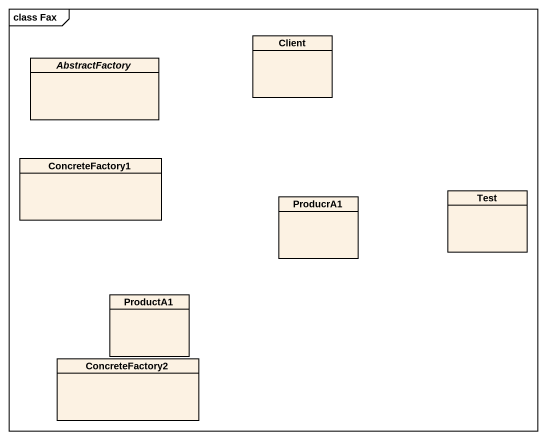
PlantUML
@startuml
mainframe class Fax
hide circle
hide empty members
class Client
abstract class AbstractFactory
class ConcreteFactory1
class ProducrA1
class Test
class ProductA1
class ConcreteFactory2
@enduml
